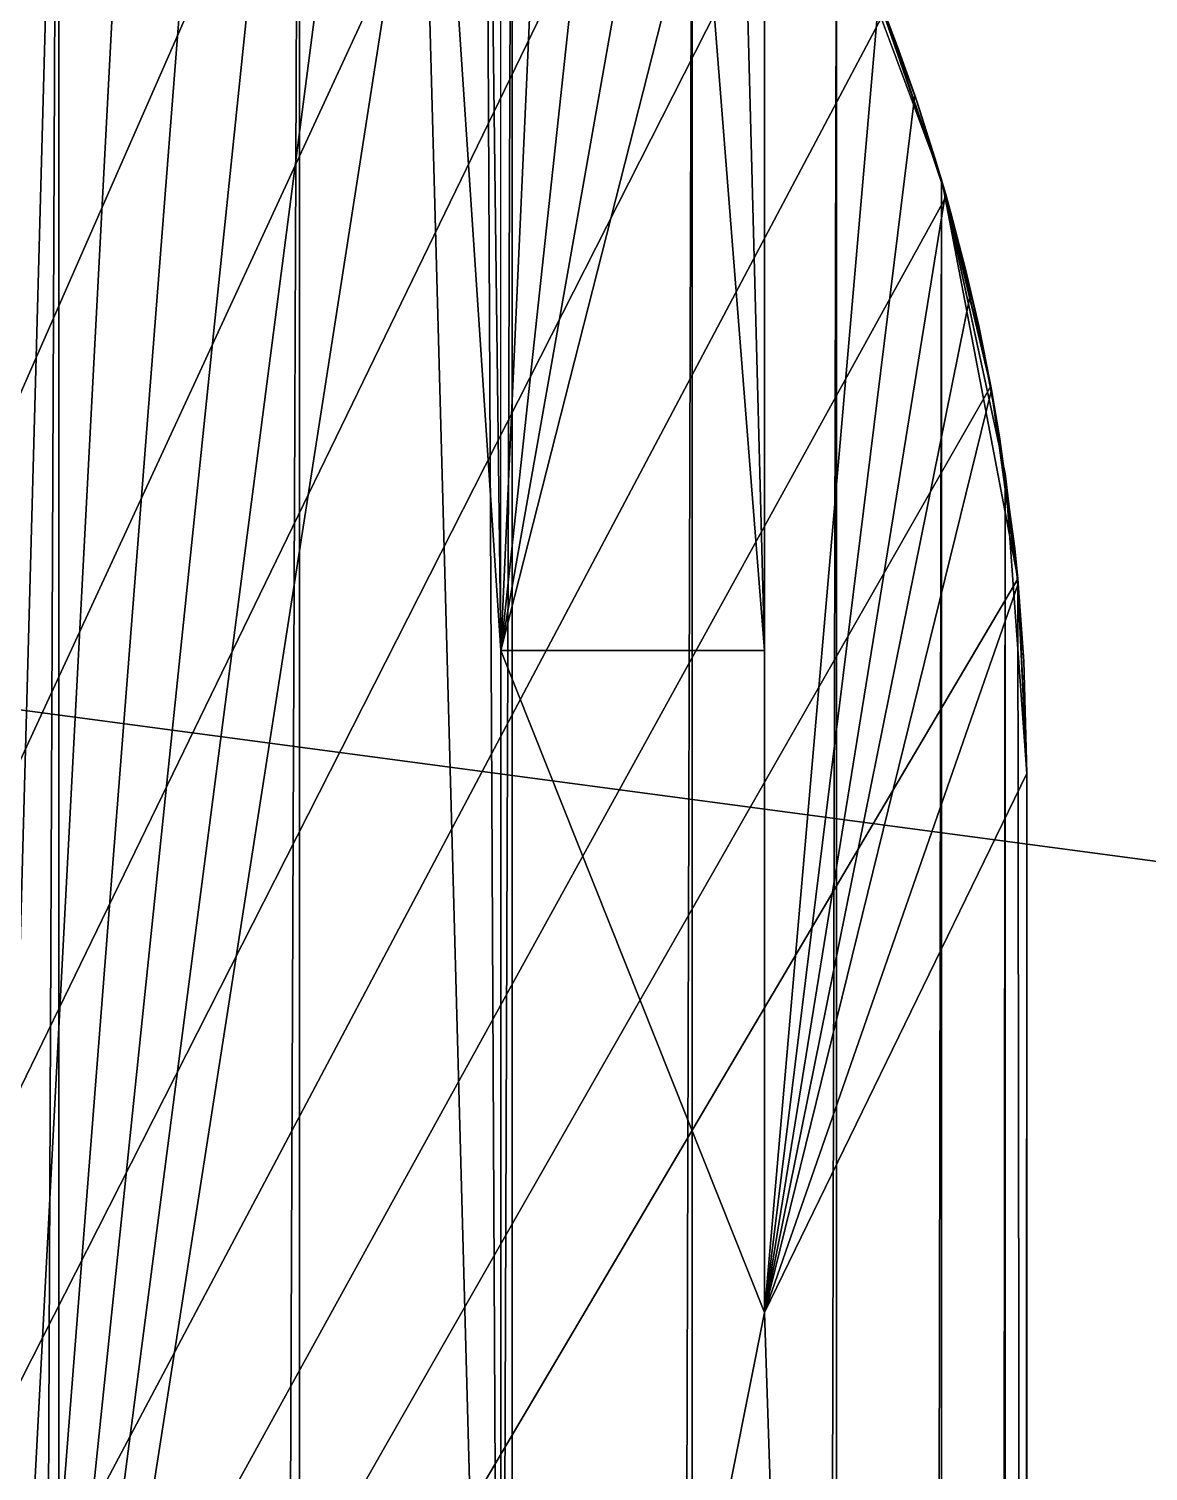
# Model space of a CAD drawing. Extents: x 207 to 387, y 94 to 160.
# Drawn here: x 267.39 to 268.436, y 150.319 to 151.667 of the extents above; entities that cross this region are included whole.
import ezdxf

# ---------------------------------------------------------------- set-up
doc = ezdxf.new("R2010")
doc.units = 0
doc.header["$LTSCALE"] = 2.54
doc.layers.get('0').update_dxf_attribs({"color": 13, "linetype": 'CONTINUOUS'})

# ---------------------------------------------------------------- blocks, each defined once
blk = doc.blocks.new('SP_05_ALTFIELD_CREDENZA_DW')
at = {"color": 23}
for p, q in [((118.3717, 8.7188), (118.3717, 63.8437)), ((118.3717, 8.7188), (118.3717, 63.8437)), ((118.3717, 16.6415, 6.9135), (118.3717, 8.7188, 1.376)), ((118.3717, 16.6415, 6.9135), (118.3717, 8.7188, 1.376)), ((118.3717, 16.6415, 6.9135), (118.3717, 8.7188, 1.376)), ((118.3717, 8.7188, 19.125), (118.3717, 15.1875, 19.125)), ((118.3717, 8.7188, 19.125), (118.3717, 15.1875, 19.125)), ((118.8631, 10.4591, 2.5924), (118.8631, 8.6041, 1.2959)), ((118.8631, 10.4591, 2.5924), (118.8631, 8.6041, 1.2959)), ((118.8631, 10.4591, 2.5924), (118.8631, 8.6041, 1.2959)), ((118.3717, 8.7188, 1.376), (118.6168, 9.2224, 1.728)), ((118.3717, 8.7188, 1.376), (118.6168, 9.2224, 1.728)), ((118.3717, 8.7188, 1.376), (118.6168, 9.2224, 1.728)), ((118.6168, 9.2224, 1.728), (118.6168, 8.6041, 1.2959)), ((118.6168, 9.2224, 1.728), (118.6168, 8.6041, 1.2959)), ((118.6168, 9.2224, 1.728), (118.6168, 8.6041, 1.2959)), ((118.3717, 8.7188, 1.376), (118.3797, 8.5419, 1.2524)), ((118.3717, 8.7188, 1.376), (118.3797, 8.5419, 1.2524)), ((118.3801, 8.5371, 19.125), (118.3717, 8.7188, 19.125)), ((118.3801, 8.5371, 19.125), (118.3717, 8.7188, 19.125)), ((118.3918, 8.4386), (118.3717, 8.7188)), ((118.3918, 8.4386), (118.3717, 8.7188)), ((118.3717, 8.7188, 1.376), (118.3797, 8.5419, 1.2524)), ((118.3717, 8.7188, 1.376), (118.3797, 8.5419, 1.2524)), ((118.3745, 8.614, 1.9776), (118.3797, 8.5419, 1.2524)), ((118.3745, 8.614, 18.4666), (118.3745, 8.614, 1.9776)), ((118.3801, 8.5371, 19.125), (118.3745, 8.614, 18.4666)), ((118.3801, 8.5371, 19.125), (118.3745, 8.614, 18.4666)), ((118.3745, 8.614, 18.4666), (118.3745, 8.614, 1.9776)), ((118.3745, 8.614, 1.9776), (118.3797, 8.5419, 1.2524)), ((118.6168, 8.6041, 1.2959), (118.8631, 8.6041, 1.2959)), ((118.6168, 8.6041, 1.2959), (118.8631, 8.6041, 1.2959)), ((118.6168, 8.6041, 1.2959), (118.8631, 8.6041, 1.2959)), ((118.8631, 8.6041, 1.2959), (118.8631, 7.9857, 0.8637)), ((118.3797, 8.5419, 1.2524), (118.4046, 8.3605, 1.1256)), ((118.3797, 8.5419, 1.2524), (118.4046, 8.3605, 1.1256)), ((118.3797, 8.5419, 1.2524), (118.3829, 8.5089, 1.9776)), ((118.3797, 8.5419, 1.2524), (118.4046, 8.3605, 1.1256)), ((118.3797, 8.5419, 1.2524), (118.4046, 8.3605, 1.1256)), ((118.3797, 8.5419, 1.2524), (118.3829, 8.5089, 1.9776)), ((118.3829, 8.5089, 18.4666), (118.3801, 8.5371, 19.125)), ((118.4052, 8.357, 19.125), (118.3801, 8.5371, 19.125)), ((118.4052, 8.357, 19.125), (118.3801, 8.5371, 19.125)), ((118.3829, 8.5089, 18.4666), (118.3801, 8.5371, 19.125)), ((118.3829, 8.5089, 1.9776), (118.3829, 8.5089, 18.4666)), ((118.3829, 8.5089, 1.9776), (118.3829, 8.5089, 18.4666)), ((118.4515, 8.1641), (118.3918, 8.4386)), ((118.4515, 8.1641), (118.3918, 8.4386)), ((118.4046, 8.3605, 1.1256), (118.4238, 8.2689, 1.0616)), ((118.4046, 8.3605, 1.1256), (118.4238, 8.2689, 1.0616)), ((118.4477, 8.177, 0.9974), (118.4046, 8.3605, 1.1256)), ((118.4477, 8.177, 0.9974), (118.4046, 8.3605, 1.1256)), ((118.4469, 8.18, 19.125), (118.4052, 8.357, 19.125)), ((118.4469, 8.18, 19.125), (118.4052, 8.357, 19.125)), ((118.4238, 8.2689, 1.0616), (118.4477, 8.177, 0.9974)), ((118.4238, 8.2689, 1.0616), (118.4477, 8.177, 0.9974)), ((118.5047, 8.0076, 19.125), (118.4469, 8.18, 19.125)), ((118.5047, 8.0076, 19.125), (118.4469, 8.18, 19.125)), ((118.4477, 8.177, 0.9974), (118.4764, 8.0853, 0.9333)), ((118.4477, 8.177, 0.9974), (118.4764, 8.0853, 0.9333)), ((118.5099, 7.9941, 0.8695), (118.4477, 8.177, 0.9974)), ((118.5099, 7.9941, 0.8695), (118.4477, 8.177, 0.9974)), ((118.5496, 7.9009), (118.4515, 8.1641)), ((118.5496, 7.9009), (118.4515, 8.1641)), ((118.4764, 8.0853, 0.9333), (118.5099, 7.9941, 0.8695)), ((118.4764, 8.0853, 0.9333), (118.5099, 7.9941, 0.8695))]:
    blk.add_line(p, q, dxfattribs=at)
at = {"color": 0}
for p, q in [((118.3717, 8.7188, 1.376), (118.3717, 8.7188, 19.125)), ((118.3717, 8.7188, 1.376), (118.3745, 8.614, 1.9776)), ((118.3745, 8.614, 18.4666), (118.3717, 8.7188, 19.125)), ((118.3717, 8.7188, 1.376), (118.3717, 8.7188, 19.125)), ((118.3717, 8.7188, 1.376), (118.3745, 8.614, 1.9776)), ((118.3745, 8.614, 18.4666), (118.3717, 8.7188, 19.125)), ((118.3717, 8.7188), (118.3717, 8.7188, 0.9173)), ((118.3717, 8.7188, 0.9173), (118.3717, 8.7188, 1.376)), ((118.3803, 8.5351, 0.688), (118.3717, 8.7188)), ((118.3803, 8.5351, 0.688), (118.3717, 8.7188)), ((118.3797, 8.5419, 1.2524), (118.3717, 8.7188, 0.9173)), ((118.3717, 8.7188), (118.3717, 8.7188, 0.9173)), ((118.3797, 8.5419, 1.2524), (118.3717, 8.7188, 0.9173)), ((118.3717, 8.7188, 0.9173), (118.3717, 8.7188, 1.376)), ((118.3745, 8.614, 1.9776), (118.3829, 8.5089, 1.9776)), ((118.3745, 8.614, 1.9776), (118.3829, 8.5089, 1.9776)), ((118.3829, 8.5089, 1.318), (118.3797, 8.5419, 1.2524)), ((118.3829, 8.5089, 1.318), (118.3797, 8.5419, 1.2524)), ((118.3803, 8.5351, 0.688), (118.3797, 8.5419, 1.2524)), ((118.3803, 8.5351, 0.688), (118.3797, 8.5419, 1.2524)), ((118.3918, 8.4386), (118.3803, 8.5351, 0.688)), ((118.3918, 8.4386), (118.3803, 8.5351, 0.688)), ((118.4503, 8.1681, 0.688), (118.3803, 8.5351, 0.688)), ((118.4503, 8.1681, 0.688), (118.3803, 8.5351, 0.688)), ((118.4046, 8.3605, 1.1256), (118.3803, 8.5351, 0.688)), ((118.4046, 8.3605, 1.1256), (118.3803, 8.5351, 0.688)), ((118.397, 8.4045, 18.4666), (118.3829, 8.5089, 18.4666)), ((118.3829, 8.5089, 1.9776), (118.3829, 8.5089, 1.318)), ((118.3829, 8.5089, 1.318), (118.397, 8.4045, 1.318)), ((118.4046, 8.3605, 1.1256), (118.3829, 8.5089, 1.318)), ((118.3829, 8.5089, 1.9776), (118.3829, 8.5089, 1.318)), ((118.4046, 8.3605, 1.1256), (118.3829, 8.5089, 1.318)), ((118.3829, 8.5089, 1.318), (118.397, 8.4045, 1.318)), ((118.3829, 8.5089, 18.4666), (118.4052, 8.357, 19.125)), ((118.397, 8.4045, 18.4666), (118.3829, 8.5089, 18.4666)), ((118.3829, 8.5089, 18.4666), (118.4052, 8.357, 19.125)), ((118.4503, 8.1681, 0.688), (118.3918, 8.4386)), ((118.4503, 8.1681, 0.688), (118.3918, 8.4386)), ((118.397, 8.4045, 1.9776), (118.397, 8.4045, 18.4666)), ((118.397, 8.4045, 1.318), (118.397, 8.4045, 1.9776)), ((118.397, 8.4045, 1.318), (118.397, 8.4045, 1.9776)), ((118.397, 8.4045, 1.318), (118.4046, 8.3605, 1.1256)), ((118.4061, 8.3525, 1.318), (118.397, 8.4045, 1.9776)), ((118.4061, 8.3525, 1.318), (118.397, 8.4045, 1.9776)), ((118.4166, 8.3009, 1.9776), (118.397, 8.4045, 1.9776)), ((118.4166, 8.3009, 18.4666), (118.397, 8.4045, 18.4666)), ((118.397, 8.4045, 1.9776), (118.397, 8.4045, 18.4666)), ((118.4166, 8.3009, 1.9776), (118.397, 8.4045, 1.9776)), ((118.397, 8.4045, 1.318), (118.4046, 8.3605, 1.1256)), ((118.4166, 8.3009, 18.4666), (118.397, 8.4045, 18.4666)), ((118.4052, 8.357, 19.125), (118.397, 8.4045, 18.4666)), ((118.4052, 8.357, 19.125), (118.397, 8.4045, 18.4666)), ((118.4046, 8.3605, 1.1256), (118.4061, 8.3525, 1.318)), ((118.4046, 8.3605, 1.1256), (118.4166, 8.3009, 1.318)), ((118.4046, 8.3605, 1.1256), (118.4061, 8.3525, 1.318)), ((118.4046, 8.3605, 1.1256), (118.4166, 8.3009, 1.318)), ((118.4503, 8.1681, 0.688), (118.4046, 8.3605, 1.1256)), ((118.4503, 8.1681, 0.688), (118.4046, 8.3605, 1.1256)), ((118.4166, 8.3009, 18.4666), (118.4052, 8.357, 19.125)), ((118.4166, 8.3009, 18.4666), (118.4052, 8.357, 19.125)), ((118.4166, 8.3009, 1.9776), (118.4061, 8.3525, 1.318)), ((118.4166, 8.3009, 1.9776), (118.4061, 8.3525, 1.318)), ((118.4166, 8.3009, 1.318), (118.4166, 8.3009, 1.9776)), ((118.4166, 8.3009, 1.9776), (118.4166, 8.3009, 18.4666)), ((118.4166, 8.3009, 1.9776), (118.4288, 8.2479, 1.318)), ((118.4166, 8.3009, 1.318), (118.4238, 8.2689, 1.0616)), ((118.4166, 8.3009, 1.318), (118.4166, 8.3009, 1.9776)), ((118.4166, 8.3009, 1.9776), (118.4426, 8.1953, 1.9776)), ((118.4166, 8.3009, 1.9776), (118.4288, 8.2479, 1.318)), ((118.4166, 8.3009, 1.9776), (118.4166, 8.3009, 18.4666)), ((118.4469, 8.18, 19.125), (118.4166, 8.3009, 18.4666)), ((118.4166, 8.3009, 1.9776), (118.4426, 8.1953, 1.9776)), ((118.4166, 8.3009, 1.318), (118.4238, 8.2689, 1.0616)), ((118.4469, 8.18, 19.125), (118.4166, 8.3009, 18.4666)), ((118.4238, 8.2689, 1.0616), (118.4288, 8.2479, 1.318)), ((118.4238, 8.2689, 1.0616), (118.4288, 8.2479, 1.318)), ((118.4288, 8.2479, 1.318), (118.4426, 8.1953, 1.9776)), ((118.4426, 8.1953, 1.318), (118.4288, 8.2479, 1.318)), ((118.4288, 8.2479, 1.318), (118.4426, 8.1953, 1.9776)), ((118.4288, 8.2479, 1.318), (118.4477, 8.177, 0.9974)), ((118.4426, 8.1953, 1.318), (118.4288, 8.2479, 1.318)), ((118.4288, 8.2479, 1.318), (118.4477, 8.177, 0.9974)), ((118.4426, 8.1953, 1.9776), (118.4426, 8.1953, 1.318)), ((118.4426, 8.1953, 18.4666), (118.4469, 8.18, 19.125)), ((118.4426, 8.1953, 1.9776), (118.4426, 8.1953, 18.4666)), ((118.4426, 8.1953, 1.9776), (118.4576, 8.1438, 1.318)), ((118.4477, 8.177, 0.9974), (118.4426, 8.1953, 1.318)), ((118.4426, 8.1953, 1.9776), (118.4426, 8.1953, 1.318)), ((118.4426, 8.1953, 1.9776), (118.4739, 8.0927, 1.9776)), ((118.4426, 8.1953, 1.9776), (118.4576, 8.1438, 1.318)), ((118.4426, 8.1953, 1.9776), (118.4426, 8.1953, 18.4666)), ((118.4426, 8.1953, 18.4666), (118.4469, 8.18, 19.125)), ((118.4426, 8.1953, 1.9776), (118.4739, 8.0927, 1.9776)), ((118.4477, 8.177, 0.9974), (118.4426, 8.1953, 1.318)), ((118.4739, 8.0927, 18.4666), (118.4469, 8.18, 19.125)), ((118.4739, 8.0927, 18.4666), (118.4469, 8.18, 19.125)), ((118.4576, 8.1438, 1.318), (118.4477, 8.177, 0.9974)), ((118.4477, 8.177, 0.9974), (118.4576, 8.1438, 0.9882)), ((118.4576, 8.1438, 1.318), (118.4477, 8.177, 0.9974)), ((118.4477, 8.177, 0.9974), (118.4576, 8.1438, 0.9882)), ((118.4477, 8.177, 0.9974), (118.4503, 8.1681, 0.688)), ((118.4477, 8.177, 0.9974), (118.4503, 8.1681, 0.688)), ((118.4515, 8.1641), (118.4503, 8.1681, 0.688)), ((118.4515, 8.1641), (118.4503, 8.1681, 0.688)), ((118.515, 7.9815, 0.688), (118.4503, 8.1681, 0.688)), ((118.4503, 8.1681, 0.688), (118.5099, 7.9941, 0.8695)), ((118.515, 7.9815, 0.688), (118.4503, 8.1681, 0.688)), ((118.4503, 8.1681, 0.688), (118.5099, 7.9941, 0.8695)), ((118.515, 7.9815, 0.688), (118.4515, 8.1641)), ((118.515, 7.9815, 0.688), (118.4515, 8.1641)), ((118.4576, 8.1438, 0.9882), (118.4576, 8.1438, 1.318)), ((118.4576, 8.1438, 1.318), (118.4739, 8.0927, 1.9776)), ((118.4739, 8.0927, 1.318), (118.4576, 8.1438, 0.9882)), ((118.4576, 8.1438, 1.318), (118.4739, 8.0927, 1.9776)), ((118.4739, 8.0927, 1.318), (118.4576, 8.1438, 0.9882)), ((118.4764, 8.0853, 0.9333), (118.4576, 8.1438, 0.9882)), ((118.4764, 8.0853, 0.9333), (118.4576, 8.1438, 0.9882)), ((118.4576, 8.1438, 0.9882), (118.4576, 8.1438, 1.318)), ((118.4739, 8.0927, 1.9776), (118.4739, 8.0927, 1.318)), ((118.4739, 8.0927, 1.9776), (118.4739, 8.0927, 18.4666)), ((118.4928, 8.0391, 0.9882), (118.4739, 8.0927, 1.318)), ((118.4739, 8.0927, 1.9776), (118.4739, 8.0927, 1.318)), ((118.4739, 8.0927, 1.9776), (118.4928, 8.0391, 1.318)), ((118.4739, 8.0927, 1.9776), (118.4928, 8.0391, 1.318)), ((118.5131, 7.986, 1.9776), (118.4739, 8.0927, 1.9776)), ((118.5047, 8.0076, 19.125), (118.4739, 8.0927, 18.4666)), ((118.4739, 8.0927, 1.9776), (118.4739, 8.0927, 18.4666)), ((118.5131, 7.986, 1.9776), (118.4739, 8.0927, 1.9776)), ((118.4739, 8.0927, 1.318), (118.4764, 8.0853, 0.9333)), ((118.4928, 8.0391, 0.9882), (118.4739, 8.0927, 1.318)), ((118.4739, 8.0927, 1.318), (118.4764, 8.0853, 0.9333)), ((118.5047, 8.0076, 19.125), (118.4739, 8.0927, 18.4666)), ((118.4764, 8.0853, 0.9333), (118.4928, 8.0391, 0.9882)), ((118.4764, 8.0853, 0.9333), (118.4928, 8.0391, 0.9882)), ((118.5131, 7.986, 1.9776), (118.4928, 8.0391, 1.318)), ((118.4928, 8.0391, 1.318), (118.4928, 8.0391, 0.9882)), ((118.4928, 8.0391, 0.9882), (118.5099, 7.9941, 0.8695)), ((118.4928, 8.0391, 1.318), (118.4928, 8.0391, 0.9882)), ((118.5131, 7.986, 1.9776), (118.4928, 8.0391, 1.318)), ((118.4928, 8.0391, 0.9882), (118.5099, 7.9941, 0.8695))]:
    blk.add_line(p, q, dxfattribs=at)
at = {"color": 23}
mesh = blk.add_polyface(dxfattribs=at)
corners = [(0, 65.8125, 90), (180, 6.75, 90), (0, 6.75, 90), (180, 65.8125, 90)]
mesh.append_faces([[corners[k] for k in face] for face in [(0, 1, 2), (1, 0, 3)]], dxfattribs={"vtx0": -1, "color": 23})
mesh = blk.add_polyface(dxfattribs=at)
corners = [(180, 6.75, 19.125), (0, 65.8125, 19.125), (0, 6.75, 19.125), (180, 65.8125, 19.125)]
mesh.append_faces([[corners[k] for k in face] for face in [(0, 1, 2), (1, 0, 3)]], dxfattribs={"vtx0": -1, "color": 23})
mesh = blk.add_polyface(dxfattribs=at)
corners = [(177.1875, 6.75, 87.1875), (2.8125, 65.8125, 87.1875), (2.8125, 6.75, 87.1875), (177.1875, 65.8125, 87.1875)]
mesh.append_faces([[corners[k] for k in face] for face in [(0, 1, 2), (1, 0, 3)]], dxfattribs={"vtx0": -1, "color": 23})
mesh = blk.add_polyface(dxfattribs=at)
corners = [(2.8125, 65.8125, 21.9375), (177.0813, 6.75, 21.9375), (2.8125, 6.75, 21.9375), (177.0813, 65.8125, 21.9375), (177.0813, 36.2813, 21.9375)]
mesh.append_faces([[corners[k] for k in face] for face in [(0, 1, 2), (1, 3, 4)]], dxfattribs={"vtx0": -1, "color": 23})
mesh.append_faces([[corners[k] for k in face] for face in [(1, 0, 3)]], dxfattribs={"vtx0": -1, "vtx2": -1, "color": 23})
mesh = blk.add_polyface(dxfattribs=at)
corners = [(118.3918, 64.1239), (118.3717, 8.7188), (118.3717, 63.8437), (118.3918, 8.4386), (118.4515, 64.3984), (118.4515, 8.1641), (118.5496, 64.6616), (118.5496, 7.9009), (118.6842, 64.9081), (118.6842, 7.6544), (118.8526, 65.133), (118.8526, 7.4295), (119.0512, 65.3316), (119.0512, 7.2309), (119.2761, 65.5), (119.2761, 7.0625), (119.5226, 65.6346), (119.5226, 6.9279), (119.7858, 65.7328), (119.7858, 6.8298), (120.0603, 65.7925), (120.0603, 6.77), (120.3405, 65.8125), (120.3405, 6.75), (120.6206, 65.7925), (120.6206, 6.77), (120.8951, 65.7328), (120.8951, 6.8298), (121.1583, 65.6346), (121.1583, 6.9279), (121.4049, 65.5), (121.4049, 7.0625), (121.6297, 65.3316), (121.6297, 7.2309), (121.8283, 65.133), (121.8283, 7.4295), (121.9967, 64.9081), (121.9967, 7.6544), (122.1313, 64.6616), (122.1313, 7.9009), (122.2295, 64.3984), (122.2295, 8.1641), (122.2892, 64.1239), (122.2892, 8.4386), (122.3092, 63.8437), (122.3092, 8.7188)]
mesh.append_faces([[corners[k] for k in face] for face in [(0, 1, 2), (43, 44, 45)]], dxfattribs={"vtx0": -1, "color": 23})
mesh.append_faces([[corners[k] for k in face] for face in [(1, 0, 3), (3, 4, 5), (5, 6, 7), (7, 8, 9), (9, 10, 11), (11, 12, 13), (13, 14, 15), (15, 16, 17), (17, 18, 19), (19, 20, 21), (21, 22, 23), (23, 24, 25), (25, 26, 27), (27, 28, 29), (29, 30, 31), (31, 32, 33), (33, 34, 35), (35, 36, 37), (37, 38, 39), (39, 40, 41), (41, 42, 43)]], dxfattribs={"vtx0": -1, "vtx1": -1, "color": 23})
mesh.append_faces([[corners[k] for k in face] for face in [(3, 0, 4), (5, 4, 6), (7, 6, 8), (9, 8, 10), (11, 10, 12), (13, 12, 14), (15, 14, 16), (17, 16, 18), (19, 18, 20), (21, 20, 22), (23, 22, 24), (25, 24, 26), (27, 26, 28), (29, 28, 30), (31, 30, 32), (33, 32, 34), (35, 34, 36), (37, 36, 38), (39, 38, 40), (41, 40, 42), (43, 42, 44)]], dxfattribs={"vtx0": -1, "vtx2": -1, "color": 23})
mesh = blk.add_polyface(dxfattribs=at)
corners = [(133.6343, 6.75, 53.4375), (91.4468, 12.375, 53.4375), (91.4468, 6.75, 53.4375), (133.6343, 59.5125, 53.4375), (133.6343, 12.375, 53.4375), (134.028, 59.5125, 53.4375), (134.028, 12.375, 53.4375), (91.053, 12.375, 53.4375), (91.4468, 59.5125, 53.4375), (91.053, 59.5125, 53.4375), (91.4468, 65.1375, 53.4375), (133.6343, 65.1375, 53.4375)]
mesh.append_faces([[corners[k] for k in face] for face in [(0, 1, 2), (5, 4, 6), (7, 8, 9)]], dxfattribs={"vtx0": -1, "color": 23})
mesh.append_faces([[corners[k] for k in face] for face in [(3, 4, 5), (8, 1, 10), (10, 1, 11), (11, 1, 3)]], dxfattribs={"vtx0": -1, "vtx1": -1, "color": 23})
mesh.append_faces([[corners[k] for k in face] for face in [(1, 0, 3)]], dxfattribs={"vtx0": -1, "vtx1": -1, "vtx2": -1, "color": 23})
mesh.append_faces([[corners[k] for k in face] for face in [(3, 0, 4), (8, 7, 1)]], dxfattribs={"vtx0": -1, "vtx2": -1, "color": 23})
mesh = blk.add_polyface(dxfattribs=at)
corners = [(134.028, 59.5125, 55.6875), (133.6343, 12.375, 55.6875), (133.6343, 59.5125, 55.6875), (134.028, 12.375, 55.6875), (133.6343, 65.1375, 55.6875), (91.4468, 59.5125, 55.6875), (91.4468, 65.1375, 55.6875), (91.4468, 12.375, 55.6875), (91.4468, 6.75, 55.6875), (133.6343, 6.75, 55.6875), (91.053, 12.375, 55.6875), (91.053, 59.5125, 55.6875)]
mesh.append_faces([[corners[k] for k in face] for face in [(1, 0, 3), (4, 5, 6), (5, 10, 11)]], dxfattribs={"vtx0": -1, "color": 23})
mesh.append_faces([[corners[k] for k in face] for face in [(0, 1, 2), (7, 4, 8), (8, 2, 9), (9, 2, 1), (10, 5, 7)]], dxfattribs={"vtx0": -1, "vtx1": -1, "color": 23})
mesh.append_faces([[corners[k] for k in face] for face in [(5, 4, 7)]], dxfattribs={"vtx0": -1, "vtx1": -1, "vtx2": -1, "color": 23})
mesh.append_faces([[corners[k] for k in face] for face in [(8, 4, 2)]], dxfattribs={"vtx0": -1, "vtx2": -1, "color": 23})
mesh = blk.add_polyface(dxfattribs=at)
corners = [(118.3717, 16.6415, 6.9135), (118.3717, 8.7188, 0.9173), (118.3717, 8.7188, 1.376), (118.3717, 8.7188), (118.3717, 16.9709, 6.5786), (118.3717, 17.3271, 6.2724), (118.3717, 17.7077, 5.997), (118.3717, 18.1098, 5.7543), (118.3717, 18.5309, 5.546), (118.3717, 18.9678, 5.3736), (118.3717, 19.4176, 5.2382), (118.3717, 19.8771, 5.1408), (118.3717, 20.3432, 5.0821), (118.3717, 63.8437), (118.3717, 20.8125, 5.0625), (118.3717, 51.75, 5.0625), (118.3717, 52.2193, 5.0821), (118.3717, 52.6854, 5.1408), (118.3717, 53.1449, 5.2382), (118.3717, 53.5947, 5.3736), (118.3717, 54.0316, 5.546), (118.3717, 54.4527, 5.7543), (118.3717, 54.8548, 5.997), (118.3717, 55.2354, 6.2724), (118.3717, 55.5916, 6.5786), (118.3717, 55.921, 6.9135), (118.3717, 63.8437, 1.376), (118.3717, 63.8437, 0.9173)]
mesh.append_faces([[corners[k] for k in face] for face in [(0, 1, 2), (13, 26, 27)]], dxfattribs={"vtx0": -1, "color": 23})
mesh.append_faces([[corners[k] for k in face] for face in [(1, 0, 3), (3, 12, 13)]], dxfattribs={"vtx0": -1, "vtx1": -1, "color": 23})
mesh.append_faces([[corners[k] for k in face] for face in [(3, 0, 4), (3, 4, 5), (3, 5, 6), (3, 6, 7), (3, 7, 8), (3, 8, 9), (3, 9, 10), (3, 10, 11), (3, 11, 12), (13, 12, 14), (13, 14, 15), (13, 15, 16), (13, 16, 17), (13, 17, 18), (13, 18, 19), (13, 19, 20), (13, 20, 21), (13, 21, 22), (13, 22, 23), (13, 23, 24), (13, 24, 25), (13, 25, 26)]], dxfattribs={"vtx0": -1, "vtx2": -1, "color": 23})
mesh = blk.add_polyface(dxfattribs=at)
corners = [(118.8631, 8.6041, 1.2959), (118.6168, 9.2224, 1.728), (118.6168, 8.6041, 1.2959), (119.848, 9.2224, 1.728), (119.3555, 10.4591, 2.5924), (119.3555, 9.2224, 1.728), (119.9711, 7.0582, 0.2154), (119.848, 7.9857, 0.8637), (119.848, 7.0582, 0.2154), (120.8329, 7.0582, 0.2154), (120.7098, 7.3674, 0.4315), (120.7098, 7.0582, 0.2154), (121.0792, 7.9857, 0.8637), (120.8329, 9.2224, 1.728), (120.8329, 7.9857, 0.8637), (122.0641, 8.6041, 1.2959), (121.8179, 10.4591, 2.5924), (121.8179, 8.6041, 1.2959), (118.3717, 16.6415, 6.9135), (118.3717, 8.7188, 1.376), (118.8631, 10.4591, 2.5924), (122.3092, 16.6415, 6.9135), (119.9711, 7.3674, 0.4315), (120.0942, 7.3674, 0.4315), (120.2173, 7.3674, 0.4315), (120.3405, 7.3674, 0.4315), (120.4636, 7.3674, 0.4315), (120.5867, 7.3674, 0.4315), (121.3254, 10.4591, 2.5924), (121.3254, 9.2224, 1.728), (122.0641, 9.2224, 1.728), (122.3092, 8.7188, 1.376), (119.6018, 7.9857, 0.8637)]
mesh.append_faces([[corners[k] for k in face] for face in [(0, 1, 2), (3, 4, 5), (6, 7, 8), (9, 10, 11), (15, 16, 17), (1, 18, 19), (28, 13, 29), (21, 30, 31)]], dxfattribs={"vtx0": -1, "color": 23})
mesh.append_faces([[corners[k] for k in face] for face in [(18, 20, 21), (20, 1, 0), (22, 3, 6), (30, 16, 15)]], dxfattribs={"vtx0": -1, "vtx1": -1, "color": 23})
mesh.append_faces([[corners[k] for k in face] for face in [(7, 6, 3), (18, 1, 20), (21, 4, 3), (21, 3, 22), (21, 26, 13), (13, 10, 9), (21, 13, 28), (21, 16, 30)]], dxfattribs={"vtx0": -1, "vtx1": -1, "vtx2": -1, "color": 23})
mesh.append_faces([[corners[k] for k in face] for face in [(21, 20, 4), (21, 22, 23), (21, 23, 24), (21, 24, 25), (21, 25, 26), (13, 26, 27), (13, 27, 10), (13, 9, 14), (21, 28, 16)]], dxfattribs={"vtx0": -1, "vtx2": -1, "color": 23})
mesh.append_faces([[corners[k] for k in face] for face in [(12, 13, 14)]], dxfattribs={"vtx1": -1, "color": 23})
mesh.append_faces([[corners[k] for k in face] for face in [(3, 32, 7)]], dxfattribs={"vtx2": -1, "color": 23})
mesh = blk.add_polyface(dxfattribs=at)
corners = [(118.3717, 15.1875, 19.125), (118.3717, 8.7188, 1.376), (118.3717, 8.7188, 19.125), (118.3717, 15.1875, 10.6875), (118.3717, 15.1953, 10.3921), (118.3717, 15.2185, 10.0976), (118.3717, 15.2572, 9.8047), (118.3717, 15.3112, 9.5142), (118.3717, 15.3804, 9.2269), (118.3717, 15.4646, 8.9437), (118.3717, 15.5636, 8.6653), (118.3717, 15.677, 8.3925), (118.3717, 15.8046, 8.126), (118.3717, 15.946, 7.8665), (118.3717, 16.1009, 7.6149), (118.3717, 16.2687, 7.3717), (118.3717, 16.4491, 7.1377), (118.3717, 16.6415, 6.9135)]
mesh.append_faces([[corners[k] for k in face] for face in [(0, 1, 2), (1, 16, 17)]], dxfattribs={"vtx0": -1, "color": 23})
mesh.append_faces([[corners[k] for k in face] for face in [(1, 0, 3), (1, 3, 4), (1, 4, 5), (1, 5, 6), (1, 6, 7), (1, 7, 8), (1, 8, 9), (1, 9, 10), (1, 10, 11), (1, 11, 12), (1, 12, 13), (1, 13, 14), (1, 14, 15), (1, 15, 16)]], dxfattribs={"vtx0": -1, "vtx2": -1, "color": 23})
mesh = blk.add_polyface(dxfattribs=at)
corners = [(118.3801, 8.5371, 19.125), (118.3717, 15.1875, 19.125), (118.3717, 8.7188, 19.125), (122.3092, 15.1875, 19.125), (118.4052, 8.357, 19.125), (118.4469, 8.18, 19.125), (118.5047, 8.0076, 19.125), (118.5781, 7.8412, 19.125), (118.6666, 7.6823, 19.125), (118.7694, 7.5323, 19.125), (118.8855, 7.3924, 19.125), (119.0141, 7.2638, 19.125), (119.154, 7.1477, 19.125), (119.304, 7.0449, 19.125), (119.4629, 6.9564, 19.125), (119.6293, 6.8829, 19.125), (119.8017, 6.8252, 19.125), (119.9787, 6.7835, 19.125), (120.1588, 6.7584, 19.125), (120.3405, 6.75, 19.125), (120.5221, 6.7584, 19.125), (120.7022, 6.7835, 19.125), (120.8792, 6.8252, 19.125), (121.0517, 6.8829, 19.125), (121.218, 6.9564, 19.125), (121.3769, 7.0449, 19.125), (121.5269, 7.1477, 19.125), (121.6668, 7.2638, 19.125), (121.7954, 7.3924, 19.125), (121.9116, 7.5323, 19.125), (122.0143, 7.6823, 19.125), (122.1028, 7.8412, 19.125), (122.1763, 8.0076, 19.125), (122.2341, 8.18, 19.125), (122.2757, 8.357, 19.125), (122.3008, 8.5371, 19.125), (122.3092, 8.7188, 19.125)]
mesh.append_faces([[corners[k] for k in face] for face in [(0, 1, 2), (3, 35, 36)]], dxfattribs={"vtx0": -1, "color": 23})
mesh.append_faces([[corners[k] for k in face] for face in [(1, 0, 3)]], dxfattribs={"vtx0": -1, "vtx1": -1, "color": 23})
mesh.append_faces([[corners[k] for k in face] for face in [(3, 0, 4), (3, 4, 5), (3, 5, 6), (3, 6, 7), (3, 7, 8), (3, 8, 9), (3, 9, 10), (3, 10, 11), (3, 11, 12), (3, 12, 13), (3, 13, 14), (3, 14, 15), (3, 15, 16), (3, 16, 17), (3, 17, 18), (3, 18, 19), (3, 19, 20), (3, 20, 21), (3, 21, 22), (3, 22, 23), (3, 23, 24), (3, 24, 25), (3, 25, 26), (3, 26, 27), (3, 27, 28), (3, 28, 29), (3, 29, 30), (3, 30, 31), (3, 31, 32), (3, 32, 33), (3, 33, 34), (3, 34, 35)]], dxfattribs={"vtx0": -1, "vtx2": -1, "color": 23})
mesh = blk.add_polyface(dxfattribs=at)
corners = [(118.3797, 8.5419, 1.2524), (118.6168, 9.2224, 1.728), (118.3717, 8.7188, 1.376), (118.4046, 8.3605, 1.1256), (118.4238, 8.2689, 1.0616), (118.4477, 8.177, 0.9974), (118.4764, 8.0853, 0.9333), (118.5099, 7.9941, 0.8695), (118.6168, 7.9857, 0.8637), (118.6168, 8.6041, 1.2959), (119.6018, 7.9857, 0.8637), (119.3555, 9.2224, 1.728), (119.3555, 7.9857, 0.8637), (119.848, 9.2224, 1.728), (118.6398, 7.727, 0.6828), (118.5917, 7.8145, 0.744), (118.8631, 8.6041, 1.2959), (118.6926, 7.6414, 0.623), (118.7501, 7.5583, 0.5649), (118.812, 7.4779, 0.5087), (118.8782, 7.4005, 0.4547), (118.8631, 10.4591, 2.5924), (119.3555, 10.4591, 2.5924), (118.9483, 7.3266, 0.403), (119.0222, 7.2565, 0.354), (119.0996, 7.1903, 0.3077), (119.18, 7.1284, 0.2645), (119.2631, 7.0709, 0.2243), (119.3555, 7.3674, 0.4315)]
mesh.append_faces([[corners[k] for k in face] for face in [(0, 1, 2), (11, 10, 13), (14, 8, 15)]], dxfattribs={"vtx0": -1, "color": 23})
mesh.append_faces([[corners[k] for k in face] for face in [(1, 8, 9), (10, 11, 12), (9, 14, 16), (16, 20, 21), (21, 20, 22), (22, 12, 11)]], dxfattribs={"vtx0": -1, "vtx1": -1, "color": 23})
mesh.append_faces([[corners[k] for k in face] for face in [(8, 14, 9)]], dxfattribs={"vtx0": -1, "vtx1": -1, "vtx2": -1, "color": 23})
mesh.append_faces([[corners[k] for k in face] for face in [(1, 0, 3), (1, 3, 4), (1, 4, 5), (1, 5, 6), (1, 6, 7), (1, 7, 8), (16, 14, 17), (16, 17, 18), (16, 18, 19), (16, 19, 20), (22, 20, 23), (22, 23, 24), (22, 24, 25), (22, 25, 26), (22, 26, 27), (22, 27, 28), (22, 28, 12)]], dxfattribs={"vtx0": -1, "vtx2": -1, "color": 23})
mesh = blk.add_polyface(dxfattribs=at)
corners = [(118.3797, 8.5419, 1.2524), (118.6168, 9.2224, 1.728), (118.3717, 8.7188, 1.376), (118.4046, 8.3605, 1.1256), (118.4477, 8.177, 0.9974), (118.5099, 7.9941, 0.8695), (118.6168, 7.9857, 0.8637), (118.6168, 8.6041, 1.2959), (119.6018, 7.9857, 0.8637), (119.3555, 9.2224, 1.728), (119.3555, 7.9857, 0.8637), (119.848, 9.2224, 1.728), (118.6926, 7.6414, 0.623), (118.5917, 7.8145, 0.744), (118.8631, 8.6041, 1.2959), (118.812, 7.4779, 0.5087), (118.9483, 7.3266, 0.403), (118.8631, 10.4591, 2.5924), (119.3555, 10.4591, 2.5924), (119.0996, 7.1903, 0.3077), (119.2631, 7.0709, 0.2243), (119.3555, 7.3674, 0.4315)]
mesh.append_faces([[corners[k] for k in face] for face in [(0, 1, 2), (9, 8, 11), (12, 6, 13)]], dxfattribs={"vtx0": -1, "color": 23})
mesh.append_faces([[corners[k] for k in face] for face in [(1, 6, 7), (8, 9, 10), (7, 12, 14), (14, 16, 17), (17, 16, 18), (18, 10, 9)]], dxfattribs={"vtx0": -1, "vtx1": -1, "color": 23})
mesh.append_faces([[corners[k] for k in face] for face in [(6, 12, 7)]], dxfattribs={"vtx0": -1, "vtx1": -1, "vtx2": -1, "color": 23})
mesh.append_faces([[corners[k] for k in face] for face in [(1, 0, 3), (1, 3, 4), (1, 4, 5), (1, 5, 6), (14, 12, 15), (14, 15, 16), (18, 16, 19), (18, 19, 20), (18, 20, 21), (18, 21, 10)]], dxfattribs={"vtx0": -1, "vtx2": -1, "color": 23})
mesh = blk.add_polyface(dxfattribs=at)
corners = [(118.3717, 8.7188, 1.376), (118.3797, 8.5419, 1.2524), (118.3745, 8.614, 1.9776)]
mesh.append_faces([[corners[k] for k in face] for face in [(0, 1, 2)]], dxfattribs={"color": 23})
mesh = blk.add_polyface(dxfattribs=at)
corners = [(118.3717, 8.7188, 19.125), (118.3745, 8.614, 1.9776), (118.3745, 8.614, 18.4666), (118.3717, 8.7188, 1.376)]
mesh.append_faces([[corners[k] for k in face] for face in [(0, 1, 2), (1, 0, 3)]], dxfattribs={"vtx0": -1, "color": 23})
mesh = blk.add_polyface(dxfattribs=at)
corners = [(118.3717, 8.7188, 19.125), (118.3745, 8.614, 18.4666), (118.3801, 8.5371, 19.125)]
mesh.append_faces([[corners[k] for k in face] for face in [(0, 1, 2)]], dxfattribs={"color": 23})
mesh = blk.add_polyface(dxfattribs=at)
corners = [(118.3717, 8.7188), (118.3918, 8.4386), (118.3803, 8.5351, 0.688)]
mesh.append_faces([[corners[k] for k in face] for face in [(0, 1, 2)]], dxfattribs={"color": 23})
mesh = blk.add_polyface(dxfattribs=at)
corners = [(118.3797, 8.5419, 1.2524), (118.3717, 8.7188), (118.3803, 8.5351, 0.688), (118.3717, 8.7188, 0.9173)]
mesh.append_faces([[corners[k] for k in face] for face in [(0, 1, 2), (1, 0, 3)]], dxfattribs={"vtx0": -1, "color": 23})
mesh = blk.add_polyface(dxfattribs=at)
corners = [(118.3717, 8.7188, 0.9173), (118.3797, 8.5419, 1.2524), (118.3717, 8.7188, 1.376)]
mesh.append_faces([[corners[k] for k in face] for face in [(0, 1, 2)]], dxfattribs={"color": 23})
at = {"color": 0}
mesh = blk.add_polyface(dxfattribs=at)
corners = [(118.3801, 8.5371, 19.125), (118.3829, 8.5089, 1.9776), (118.3829, 8.5089, 18.4666), (118.3745, 8.614, 1.9776), (118.3745, 8.614, 18.4666)]
mesh.append_faces([[corners[k] for k in face] for face in [(0, 1, 2), (3, 0, 4)]], dxfattribs={"vtx0": -1, "color": 0})
mesh.append_faces([[corners[k] for k in face] for face in [(1, 0, 3)]], dxfattribs={"vtx0": -1, "vtx1": -1, "color": 0})
mesh = blk.add_polyface(dxfattribs=at)
corners = [(118.3745, 8.614, 1.9776), (118.3797, 8.5419, 1.2524), (118.3829, 8.5089, 1.9776)]
mesh.append_faces([[corners[k] for k in face] for face in [(0, 1, 2)]], dxfattribs={"color": 0})
at = {"color": 23}
mesh = blk.add_polyface(dxfattribs=at)
corners = [(118.3797, 8.5419, 1.2524), (118.4046, 8.3605, 1.1256), (118.3829, 8.5089, 1.318)]
mesh.append_faces([[corners[k] for k in face] for face in [(0, 1, 2)]], dxfattribs={"color": 23})
mesh = blk.add_polyface(dxfattribs=at)
corners = [(118.3797, 8.5419, 1.2524), (118.3829, 8.5089, 1.318), (118.3829, 8.5089, 1.9776)]
mesh.append_faces([[corners[k] for k in face] for face in [(0, 1, 2)]], dxfattribs={"color": 23})
mesh = blk.add_polyface(dxfattribs=at)
corners = [(118.3797, 8.5419, 1.2524), (118.3803, 8.5351, 0.688), (118.4046, 8.3605, 1.1256)]
mesh.append_faces([[corners[k] for k in face] for face in [(0, 1, 2)]], dxfattribs={"color": 23})
mesh = blk.add_polyface(dxfattribs=at)
corners = [(118.3801, 8.5371, 19.125), (118.3829, 8.5089, 18.4666), (118.4052, 8.357, 19.125)]
mesh.append_faces([[corners[k] for k in face] for face in [(0, 1, 2)]], dxfattribs={"color": 23})
mesh = blk.add_polyface(dxfattribs=at)
corners = [(118.3803, 8.5351, 0.688), (118.3918, 8.4386), (118.4503, 8.1681, 0.688)]
mesh.append_faces([[corners[k] for k in face] for face in [(0, 1, 2)]], dxfattribs={"color": 23})
mesh = blk.add_polyface(dxfattribs=at)
corners = [(118.3803, 8.5351, 0.688), (118.4503, 8.1681, 0.688), (118.4046, 8.3605, 1.1256)]
mesh.append_faces([[corners[k] for k in face] for face in [(0, 1, 2)]], dxfattribs={"color": 23})
mesh = blk.add_polyface(dxfattribs=at)
corners = [(118.3829, 8.5089, 18.4666), (118.397, 8.4045, 1.9776), (118.397, 8.4045, 18.4666), (118.397, 8.4045, 1.318), (118.3829, 8.5089, 1.318), (118.3829, 8.5089, 1.9776)]
mesh.append_faces([[corners[k] for k in face] for face in [(0, 1, 2), (4, 0, 5)]], dxfattribs={"vtx0": -1, "color": 23})
mesh.append_faces([[corners[k] for k in face] for face in [(1, 0, 3), (3, 0, 4)]], dxfattribs={"vtx0": -1, "vtx1": -1, "color": 23})
mesh = blk.add_polyface(dxfattribs=at)
corners = [(118.3829, 8.5089, 1.318), (118.4046, 8.3605, 1.1256), (118.397, 8.4045, 1.318)]
mesh.append_faces([[corners[k] for k in face] for face in [(0, 1, 2)]], dxfattribs={"color": 23})
mesh = blk.add_polyface(dxfattribs=at)
corners = [(118.3829, 8.5089, 18.4666), (118.397, 8.4045, 18.4666), (118.4052, 8.357, 19.125)]
mesh.append_faces([[corners[k] for k in face] for face in [(0, 1, 2)]], dxfattribs={"color": 23})
mesh = blk.add_polyface(dxfattribs=at)
corners = [(118.3918, 8.4386), (118.4515, 8.1641), (118.4503, 8.1681, 0.688)]
mesh.append_faces([[corners[k] for k in face] for face in [(0, 1, 2)]], dxfattribs={"color": 23})
mesh = blk.add_polyface(dxfattribs=at)
corners = [(118.397, 8.4045, 1.9776), (118.4046, 8.3605, 1.1256), (118.4061, 8.3525, 1.318), (118.397, 8.4045, 1.318)]
mesh.append_faces([[corners[k] for k in face] for face in [(0, 1, 2), (1, 0, 3)]], dxfattribs={"vtx0": -1, "color": 23})
mesh = blk.add_polyface(dxfattribs=at)
corners = [(118.397, 8.4045, 1.9776), (118.4061, 8.3525, 1.318), (118.4166, 8.3009, 1.9776)]
mesh.append_faces([[corners[k] for k in face] for face in [(0, 1, 2)]], dxfattribs={"color": 23})
mesh = blk.add_polyface(dxfattribs=at)
corners = [(118.397, 8.4045, 18.4666), (118.4166, 8.3009, 1.9776), (118.4166, 8.3009, 18.4666), (118.397, 8.4045, 1.9776)]
mesh.append_faces([[corners[k] for k in face] for face in [(0, 1, 2), (1, 0, 3)]], dxfattribs={"vtx0": -1, "color": 23})
mesh = blk.add_polyface(dxfattribs=at)
corners = [(118.397, 8.4045, 18.4666), (118.4166, 8.3009, 18.4666), (118.4052, 8.357, 19.125)]
mesh.append_faces([[corners[k] for k in face] for face in [(0, 1, 2)]], dxfattribs={"color": 23})
mesh = blk.add_polyface(dxfattribs=at)
corners = [(118.4061, 8.3525, 1.318), (118.4166, 8.3009, 1.318), (118.4166, 8.3009, 1.9776), (118.4046, 8.3605, 1.1256)]
mesh.append_faces([[corners[k] for k in face] for face in [(0, 1, 2), (1, 0, 3)]], dxfattribs={"vtx0": -1, "color": 23})
mesh = blk.add_polyface(dxfattribs=at)
corners = [(118.4046, 8.3605, 1.1256), (118.4166, 8.3009, 1.318), (118.4238, 8.2689, 1.0616)]
mesh.append_faces([[corners[k] for k in face] for face in [(0, 1, 2)]], dxfattribs={"color": 23})
mesh = blk.add_polyface(dxfattribs=at)
corners = [(118.4046, 8.3605, 1.1256), (118.4503, 8.1681, 0.688), (118.4477, 8.177, 0.9974)]
mesh.append_faces([[corners[k] for k in face] for face in [(0, 1, 2)]], dxfattribs={"color": 23})
mesh = blk.add_polyface(dxfattribs=at)
corners = [(118.4052, 8.357, 19.125), (118.4166, 8.3009, 18.4666), (118.4469, 8.18, 19.125)]
mesh.append_faces([[corners[k] for k in face] for face in [(0, 1, 2)]], dxfattribs={"color": 23})
mesh = blk.add_polyface(dxfattribs=at)
corners = [(118.4238, 8.2689, 1.0616), (118.4166, 8.3009, 1.9776), (118.4288, 8.2479, 1.318), (118.4166, 8.3009, 1.318)]
mesh.append_faces([[corners[k] for k in face] for face in [(0, 1, 2), (1, 0, 3)]], dxfattribs={"vtx0": -1, "color": 23})
mesh = blk.add_polyface(dxfattribs=at)
corners = [(118.4166, 8.3009, 1.9776), (118.4426, 8.1953, 1.9776), (118.4288, 8.2479, 1.318)]
mesh.append_faces([[corners[k] for k in face] for face in [(0, 1, 2)]], dxfattribs={"color": 23})
mesh = blk.add_polyface(dxfattribs=at)
corners = [(118.4166, 8.3009, 1.9776), (118.4426, 8.1953, 18.4666), (118.4426, 8.1953, 1.9776), (118.4166, 8.3009, 18.4666), (118.4469, 8.18, 19.125)]
mesh.append_faces([[corners[k] for k in face] for face in [(0, 1, 2), (1, 3, 4)]], dxfattribs={"vtx0": -1, "color": 23})
mesh.append_faces([[corners[k] for k in face] for face in [(3, 1, 0)]], dxfattribs={"vtx0": -1, "vtx1": -1, "color": 23})
mesh = blk.add_polyface(dxfattribs=at)
corners = [(118.4238, 8.2689, 1.0616), (118.4288, 8.2479, 1.318), (118.4477, 8.177, 0.9974)]
mesh.append_faces([[corners[k] for k in face] for face in [(0, 1, 2)]], dxfattribs={"color": 23})
mesh = blk.add_polyface(dxfattribs=at)
corners = [(118.4288, 8.2479, 1.318), (118.4426, 8.1953, 1.9776), (118.4426, 8.1953, 1.318)]
mesh.append_faces([[corners[k] for k in face] for face in [(0, 1, 2)]], dxfattribs={"color": 23})
mesh = blk.add_polyface(dxfattribs=at)
corners = [(118.4288, 8.2479, 1.318), (118.4426, 8.1953, 1.318), (118.4477, 8.177, 0.9974)]
mesh.append_faces([[corners[k] for k in face] for face in [(0, 1, 2)]], dxfattribs={"color": 23})
mesh = blk.add_polyface(dxfattribs=at)
corners = [(118.4477, 8.177, 0.9974), (118.4426, 8.1953, 1.9776), (118.4576, 8.1438, 1.318), (118.4426, 8.1953, 1.318)]
mesh.append_faces([[corners[k] for k in face] for face in [(0, 1, 2), (1, 0, 3)]], dxfattribs={"vtx0": -1, "color": 23})
mesh = blk.add_polyface(dxfattribs=at)
corners = [(118.4426, 8.1953, 1.9776), (118.4739, 8.0927, 1.9776), (118.4576, 8.1438, 1.318)]
mesh.append_faces([[corners[k] for k in face] for face in [(0, 1, 2)]], dxfattribs={"color": 23})
mesh = blk.add_polyface(dxfattribs=at)
corners = [(118.4426, 8.1953, 1.9776), (118.4739, 8.0927, 18.4666), (118.4739, 8.0927, 1.9776), (118.4469, 8.18, 19.125), (118.4426, 8.1953, 18.4666)]
mesh.append_faces([[corners[k] for k in face] for face in [(0, 1, 2), (3, 0, 4)]], dxfattribs={"vtx0": -1, "color": 23})
mesh.append_faces([[corners[k] for k in face] for face in [(1, 0, 3)]], dxfattribs={"vtx0": -1, "vtx1": -1, "color": 23})
mesh = blk.add_polyface(dxfattribs=at)
corners = [(118.4469, 8.18, 19.125), (118.4739, 8.0927, 18.4666), (118.5047, 8.0076, 19.125)]
mesh.append_faces([[corners[k] for k in face] for face in [(0, 1, 2)]], dxfattribs={"color": 23})
mesh = blk.add_polyface(dxfattribs=at)
corners = [(118.4477, 8.177, 0.9974), (118.4576, 8.1438, 0.9882), (118.4764, 8.0853, 0.9333)]
mesh.append_faces([[corners[k] for k in face] for face in [(0, 1, 2)]], dxfattribs={"color": 23})
mesh = blk.add_polyface(dxfattribs=at)
corners = [(118.4477, 8.177, 0.9974), (118.4576, 8.1438, 1.318), (118.4576, 8.1438, 0.9882)]
mesh.append_faces([[corners[k] for k in face] for face in [(0, 1, 2)]], dxfattribs={"color": 23})
mesh = blk.add_polyface(dxfattribs=at)
corners = [(118.4477, 8.177, 0.9974), (118.4503, 8.1681, 0.688), (118.5099, 7.9941, 0.8695)]
mesh.append_faces([[corners[k] for k in face] for face in [(0, 1, 2)]], dxfattribs={"color": 23})
mesh = blk.add_polyface(dxfattribs=at)
corners = [(118.4503, 8.1681, 0.688), (118.4515, 8.1641), (118.515, 7.9815, 0.688)]
mesh.append_faces([[corners[k] for k in face] for face in [(0, 1, 2)]], dxfattribs={"color": 23})
mesh = blk.add_polyface(dxfattribs=at)
corners = [(118.4503, 8.1681, 0.688), (118.515, 7.9815, 0.688), (118.5099, 7.9941, 0.8695)]
mesh.append_faces([[corners[k] for k in face] for face in [(0, 1, 2)]], dxfattribs={"color": 23})
mesh = blk.add_polyface(dxfattribs=at)
corners = [(118.4515, 8.1641), (118.5496, 7.9009), (118.515, 7.9815, 0.688)]
mesh.append_faces([[corners[k] for k in face] for face in [(0, 1, 2)]], dxfattribs={"color": 23})
mesh = blk.add_polyface(dxfattribs=at)
corners = [(118.4576, 8.1438, 0.9882), (118.4739, 8.0927, 1.9776), (118.4739, 8.0927, 1.318), (118.4576, 8.1438, 1.318)]
mesh.append_faces([[corners[k] for k in face] for face in [(0, 1, 2), (1, 0, 3)]], dxfattribs={"vtx0": -1, "color": 23})
mesh = blk.add_polyface(dxfattribs=at)
corners = [(118.4576, 8.1438, 0.9882), (118.4739, 8.0927, 1.318), (118.4764, 8.0853, 0.9333)]
mesh.append_faces([[corners[k] for k in face] for face in [(0, 1, 2)]], dxfattribs={"color": 23})
mesh = blk.add_polyface(dxfattribs=at)
corners = [(118.4739, 8.0927, 1.318), (118.4928, 8.0391, 1.318), (118.4928, 8.0391, 0.9882), (118.4739, 8.0927, 1.9776)]
mesh.append_faces([[corners[k] for k in face] for face in [(0, 1, 2), (1, 0, 3)]], dxfattribs={"vtx0": -1, "color": 23})
mesh = blk.add_polyface(dxfattribs=at)
corners = [(118.4739, 8.0927, 1.9776), (118.4928, 8.0391, 1.318), (118.5131, 7.986, 1.9776)]
mesh.append_faces([[corners[k] for k in face] for face in [(0, 1, 2)]], dxfattribs={"color": 23})
mesh = blk.add_polyface(dxfattribs=at)
corners = [(118.5047, 8.0076, 19.125), (118.5131, 7.986, 1.9776), (118.5131, 7.986, 18.4666), (118.4739, 8.0927, 1.9776), (118.4739, 8.0927, 18.4666)]
mesh.append_faces([[corners[k] for k in face] for face in [(0, 1, 2), (3, 0, 4)]], dxfattribs={"vtx0": -1, "color": 23})
mesh.append_faces([[corners[k] for k in face] for face in [(1, 0, 3)]], dxfattribs={"vtx0": -1, "vtx1": -1, "color": 23})
mesh = blk.add_polyface(dxfattribs=at)
corners = [(118.4739, 8.0927, 1.318), (118.4928, 8.0391, 0.9882), (118.4764, 8.0853, 0.9333)]
mesh.append_faces([[corners[k] for k in face] for face in [(0, 1, 2)]], dxfattribs={"color": 23})
mesh = blk.add_polyface(dxfattribs=at)
corners = [(118.4764, 8.0853, 0.9333), (118.4928, 8.0391, 0.9882), (118.5099, 7.9941, 0.8695)]
mesh.append_faces([[corners[k] for k in face] for face in [(0, 1, 2)]], dxfattribs={"color": 23})
mesh = blk.add_polyface(dxfattribs=at)
corners = [(118.4928, 8.0391, 1.318), (118.5131, 7.986, 0.9882), (118.5131, 7.986, 1.9776), (118.5099, 7.9941, 0.8695), (118.4928, 8.0391, 0.9882)]
mesh.append_faces([[corners[k] for k in face] for face in [(0, 1, 2), (3, 0, 4)]], dxfattribs={"vtx0": -1, "color": 23})
mesh.append_faces([[corners[k] for k in face] for face in [(1, 0, 3)]], dxfattribs={"vtx0": -1, "vtx1": -1, "color": 23})

msp = doc.modelspace()

# ---------------------------------------------------------------- block references
at = {"color": 23, "rotation": 180}
msp.add_blockref('SP_05_ALTFIELD_CREDENZA_DW', (386.6938, 159.6899), dxfattribs=at)

doc.saveas('drawing.dxf')
